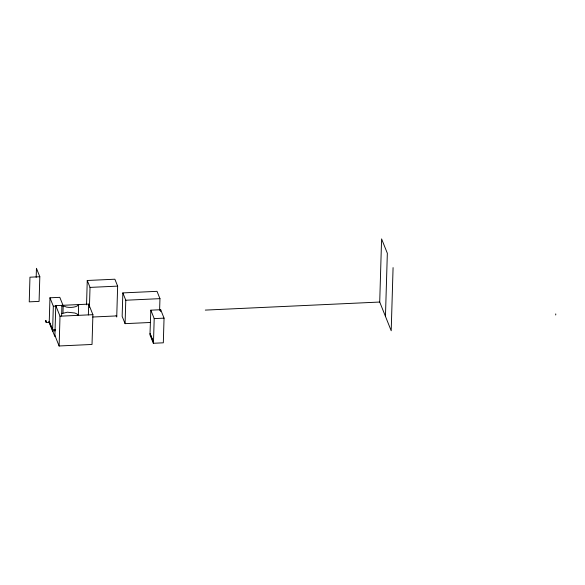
<?xml version="1.0" encoding="UTF-8"?>
<svg xmlns="http://www.w3.org/2000/svg" width="585" height="585" viewBox="0 0 585 585"><rect width="100%" height="100%" fill="white"/><g stroke="black" fill="none" stroke-linecap="round" stroke-linejoin="round"><path stroke-width="0.88" d="M36.175 277.385L36.446 268.318L39.817 276.734L39.078 301.399L29.25 301.853L29.959 277.195L39.817 276.734M45.586 321.501L45.615 320.419M46.193 322.51L45.857 320.5L46.193 322.51L49.228 322.445L49.959 297.794L59.816 297.341L63.18 305.765L62.968 313.019M55.297 330.759L52.474 330.891L49.103 322.467L49.14 321.384L52.65 329.794M52.474 330.891L52.511 329.801L49.14 321.384M52.591 330.883L53.33 306.218L49.959 297.794M55.78 305.633L60.006 316.192L59.129 345.976L92.02 344.463L92.905 314.679L88.679 304.112L55.78 305.633L54.866 336.499L52.621 330.883M61.615 315.98L61.93 305.348L66.529 307.096A9.192 3.839 1.7 0 0 77.22 305.984L78.653 304.573L78.339 315.213M86.536 304.858L87.26 280.486L114.872 279.213L117.643 286.123L116.729 316.997L116.108 315.461M88.357 314.942L88.679 304.112M89.432 307.257L90.024 287.403L87.26 280.486M159.603 310.364L159.954 298.65L157.021 291.337L122.85 292.909L122.155 316.339L125.088 323.651L150.265 322.489M125.088 323.651L125.782 300.229L122.85 292.909M150.828 310.174L149.972 334.847L153.343 343.271L163.317 342.81L164.049 318.145L160.685 309.721L150.828 310.174L154.199 318.598L153.46 343.263M153.343 343.271L153.372 342.181L150.148 333.757M160.626 311.534L160.685 309.721M393.076 267.616L391.204 330.744L379.716 302.043L381.588 238.914L387.336 253.261L385.457 316.39M555.721 314.993L555.75 313.904M61.864 313.582L67.355 312.207L74.69 312.982A9.192 3.839 1.7 0 1 78.427 315.564M90.024 287.403L117.643 286.123M125.782 300.229L159.954 298.65M53.33 306.218L56.014 306.094M61.388 305.845L63.18 305.765M60.006 316.192L92.905 314.679M205.306 310.094L379.716 302.043M92.701 317.019L116.759 315.915M154.199 318.598L164.049 318.145M52.511 329.801L55.334 329.677M150.118 333.728L153.182 341.333M54.902 335.417L59.143 346.086"/></g></svg>
